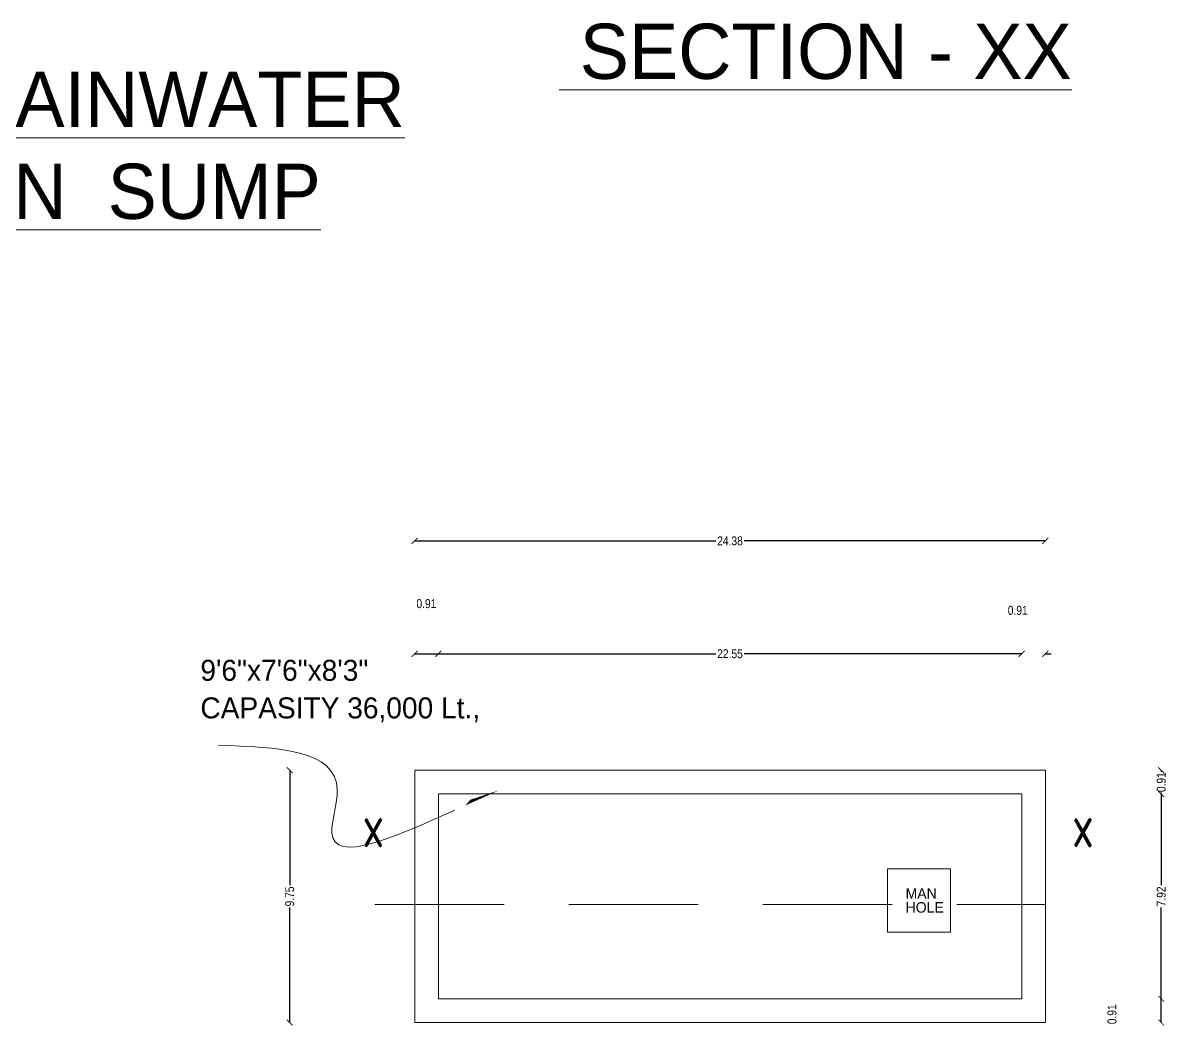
# Model space of a CAD drawing. Header units: metres. Extents: x 43 to 977, y 102 to 459.
# Drawn here: x 216.42 to 260.65, y 338.67 to 377.45 of the extents above; entities that cross this region are included whole.
import ezdxf

# ---------------------------------------------------------------- set-up
doc = ezdxf.new("R2010")
doc.units = ezdxf.units.M
doc.header["$MEASUREMENT"] = 0
doc.header["$PDMODE"] = 3
doc.linetypes.add('HIDDENX2', pattern=[0.75, 0.5, -0.25])
doc.layers.get('0').update_dxf_attribs({"lineweight": 0})
doc.layers.get('Defpoints').update_dxf_attribs({"lineweight": 0})
for name, color, linetype, lineweight in [('COL', 7, 'Continuous', 0), ('TEXT', 130, 'Continuous', 0), ('WALL', 7, 'Continuous', 0)]:
    doc.layers.add(name, color=color, linetype=linetype, lineweight=lineweight)
doc.styles.add('ARIAL NARROW', font='')
doc.styles.add('ROMAND', font='romand.shx', dxfattribs={"width": 0.8})
doc.styles.add('visa', font='swissc.ttf')
doc.styles.get('ARIAL NARROW').set_extended_font_data('Lydian BT')
doc.dimstyles.new('o3', dxfattribs={"dimscale": 0.23, "dimtxt": 0.9, "dimasz": 1, "dimexe": 5, "dimexo": 9, "dimgap": 0.23, "dimtad": 0, "dimzin": 3, "dimdsep": 46, "dimtxsty": 'visa', "dimblk": 'ARCHTICK', "dimcen": 0.09, "dimse1": 1, "dimse2": 1, "dimclrd": 7, "dimclre": 256, "dimclrt": 7, "dimadec": 0, "dimazin": 0, "dimtfac": 0.23, "dimtofl": 0, "dimtmove": 2, "dimatfit": 1, "dimldrblk": 'ARCHTICK', "dimfxl": 0, "dimtolj": 1, "dimtzin": 0, "dimarcsym": 0})

# ---------------------------------------------------------------- blocks, each defined once
blk = doc.blocks.new('_ArchTick')
at = {"color": 0, "const_width": 0.15}
blk.add_lwpolyline([(-0.5, -0.5), (0.5, 0.5)], dxfattribs=at)
blk = doc.blocks.new('*D621')
at = {"layer": 'Defpoints', "color": 0, "lineweight": 30}
for p in [(226.735, 348.56), (231.566, 348.56), (231.566, 338.808)]:
    blk.add_point(p, dxfattribs=at)
at = {"layer": 'WALL', "color": 7, "lineweight": -2}
for p, q in [((226.735, 348.56), (226.735, 344.116)), ((226.735, 338.808), (226.735, 343.252))]:
    blk.add_line(p, q, dxfattribs=at)
at = {"layer": 'WALL', "color": 7, "lineweight": -2, "xscale": 0.23, "yscale": 0.23, "zscale": 0.23}
for p, rotation in [((226.735, 348.56), 90), ((226.735, 338.808), 270)]:
    blk.add_blockref('_ArchTick', p, dxfattribs=dict(at, rotation=rotation))
at = {"layer": 'WALL', "color": 7, "insert": (226.735, 343.684), "char_height": 0.345, "attachment_point": 5, "rotation": 90, "style": 'visa'}
blk.add_mtext('\\A1;9.75', dxfattribs=at)
blk = doc.blocks.new('*D622')
at = {"layer": 'Defpoints', "color": 0, "lineweight": 30}
for p in [(232.481, 353.067), (231.566, 348.56), (232.481, 348.56)]:
    blk.add_point(p, dxfattribs=at)
at = {"layer": 'WALL', "color": 7, "lineweight": -2}
blk.add_line((231.566, 353.067), (232.481, 353.067), dxfattribs=at)
at = {"layer": 'WALL', "color": 7, "lineweight": -2, "xscale": 0.23, "yscale": 0.23, "zscale": 0.23, "rotation": 180}
blk.add_blockref('_ArchTick', (231.566, 353.067), dxfattribs=at)
at = {"layer": 'WALL', "color": 7, "lineweight": -2, "xscale": 0.23, "yscale": 0.23, "zscale": 0.23}
blk.add_blockref('_ArchTick', (232.481, 353.067), dxfattribs=at)
at = {"layer": 'WALL', "color": 7, "insert": (232.019, 355.002), "char_height": 0.345, "attachment_point": 5, "style": 'visa'}
blk.add_mtext('\\A1;0.91', dxfattribs=at)
blk = doc.blocks.new('*D623')
at = {"layer": 'Defpoints', "color": 0, "lineweight": 30}
for p in [(255.032, 353.067), (232.481, 348.56), (255.032, 348.56)]:
    blk.add_point(p, dxfattribs=at)
at = {"layer": 'WALL', "color": 7, "lineweight": -2}
for p, q in [((232.481, 353.067), (243.212, 353.067)), ((255.032, 353.067), (244.301, 353.067))]:
    blk.add_line(p, q, dxfattribs=at)
at = {"layer": 'WALL', "color": 7, "lineweight": -2, "xscale": 0.23, "yscale": 0.23, "zscale": 0.23, "rotation": 180}
blk.add_blockref('_ArchTick', (232.481, 353.067), dxfattribs=at)
at = {"layer": 'WALL', "color": 7, "lineweight": -2, "xscale": 0.23, "yscale": 0.23, "zscale": 0.23}
blk.add_blockref('_ArchTick', (255.032, 353.067), dxfattribs=at)
at = {"layer": 'WALL', "color": 7, "insert": (243.756, 353.067), "char_height": 0.345, "attachment_point": 5, "style": 'visa'}
blk.add_mtext('\\A1;22.55', dxfattribs=at)
blk = doc.blocks.new('*D624')
at = {"layer": 'Defpoints', "color": 0, "lineweight": 30}
for p in [(255.947, 353.067), (255.032, 348.56), (255.947, 348.56)]:
    blk.add_point(p, dxfattribs=at)
at = {"layer": 'WALL', "color": 7, "lineweight": -2}
for p, q in [((255.032, 353.067), (254.802, 353.067)), ((255.947, 353.067), (256.177, 353.067))]:
    blk.add_line(p, q, dxfattribs=at)
at = {"layer": 'WALL', "color": 7, "lineweight": -2, "xscale": 0.23, "yscale": 0.23, "zscale": 0.23}
blk.add_blockref('_ArchTick', (255.032, 353.067), dxfattribs=at)
at = {"layer": 'WALL', "color": 7, "lineweight": -2, "xscale": 0.23, "yscale": 0.23, "zscale": 0.23, "rotation": 180}
blk.add_blockref('_ArchTick', (255.947, 353.067), dxfattribs=at)
at = {"layer": 'WALL', "color": 7, "insert": (254.88, 354.743), "char_height": 0.345, "attachment_point": 5, "style": 'visa'}
blk.add_mtext('\\A1;0.91', dxfattribs=at)
blk = doc.blocks.new('*D625')
at = {"layer": 'Defpoints', "color": 0, "lineweight": 30}
for p in [(255.947, 357.429), (231.566, 353.473), (255.947, 353.473)]:
    blk.add_point(p, dxfattribs=at)
at = {"layer": 'WALL', "color": 7, "lineweight": -2}
for p, q in [((231.566, 357.429), (243.211, 357.429)), ((255.947, 357.429), (244.302, 357.429))]:
    blk.add_line(p, q, dxfattribs=at)
at = {"layer": 'WALL', "color": 7, "lineweight": -2, "xscale": 0.23, "yscale": 0.23, "zscale": 0.23, "rotation": 180}
blk.add_blockref('_ArchTick', (231.566, 357.429), dxfattribs=at)
at = {"layer": 'WALL', "color": 7, "lineweight": -2, "xscale": 0.23, "yscale": 0.23, "zscale": 0.23}
blk.add_blockref('_ArchTick', (255.947, 357.429), dxfattribs=at)
at = {"layer": 'WALL', "color": 7, "insert": (243.756, 357.429), "char_height": 0.345, "attachment_point": 5, "style": 'visa'}
blk.add_mtext('\\A1;24.38', dxfattribs=at)
blk = doc.blocks.new('*D626')
at = {"layer": 'Defpoints', "color": 0, "lineweight": 30}
for p in [(255.947, 339.722), (260.428, 339.722), (255.947, 338.808)]:
    blk.add_point(p, dxfattribs=at)
at = {"layer": 'WALL', "color": 7, "lineweight": -2}
blk.add_line((260.428, 338.808), (260.428, 339.722), dxfattribs=at)
at = {"layer": 'WALL', "color": 7, "lineweight": -2, "xscale": 0.23, "yscale": 0.23, "zscale": 0.23}
for p, rotation in [((260.428, 339.722), 90), ((260.428, 338.808), 270)]:
    blk.add_blockref('_ArchTick', p, dxfattribs=dict(at, rotation=rotation))
at = {"layer": 'WALL', "color": 7, "insert": (258.525, 339.129), "char_height": 0.345, "attachment_point": 5, "rotation": 90, "style": 'visa'}
blk.add_mtext('\\A1;0.91', dxfattribs=at)
blk = doc.blocks.new('*D627')
at = {"layer": 'Defpoints', "color": 0, "lineweight": 30}
for p in [(255.947, 347.646), (260.428, 347.646), (255.947, 339.722)]:
    blk.add_point(p, dxfattribs=at)
at = {"layer": 'WALL', "color": 7, "lineweight": -2}
for p, q in [((260.428, 347.646), (260.428, 344.115)), ((260.428, 339.722), (260.428, 343.252))]:
    blk.add_line(p, q, dxfattribs=at)
at = {"layer": 'WALL', "color": 7, "lineweight": -2, "xscale": 0.23, "yscale": 0.23, "zscale": 0.23}
for p, rotation in [((260.428, 347.646), 90), ((260.428, 339.722), 270)]:
    blk.add_blockref('_ArchTick', p, dxfattribs=dict(at, rotation=rotation))
at = {"layer": 'WALL', "color": 7, "insert": (260.428, 343.684), "char_height": 0.345, "attachment_point": 5, "rotation": 90, "style": 'visa'}
blk.add_mtext('\\A1;7.92', dxfattribs=at)
blk = doc.blocks.new('*D628')
at = {"layer": 'Defpoints', "color": 0, "lineweight": 30}
for p in [(255.947, 348.56), (260.428, 348.56), (255.947, 347.646)]:
    blk.add_point(p, dxfattribs=at)
at = {"layer": 'WALL', "color": 7, "lineweight": -2}
for p, q in [((260.428, 348.56), (260.428, 348.503)), ((260.428, 347.646), (260.428, 347.702))]:
    blk.add_line(p, q, dxfattribs=at)
at = {"layer": 'WALL', "color": 7, "lineweight": -2, "xscale": 0.23, "yscale": 0.23, "zscale": 0.23}
for p, rotation in [((260.428, 348.56), 90), ((260.428, 347.646), 270)]:
    blk.add_blockref('_ArchTick', p, dxfattribs=dict(at, rotation=rotation))
at = {"layer": 'WALL', "color": 7, "insert": (260.428, 348.103), "char_height": 0.345, "attachment_point": 5, "rotation": 90, "style": 'visa'}
blk.add_mtext('\\A1;0.91', dxfattribs=at)

msp = doc.modelspace()

# ---------------------------------------------------------------- linework, layer by layer
at = {"linetype": 'HIDDENX2', "ltscale": 10}
msp.add_line((230.02304, 343.37903), (255.94662, 343.37903), dxfattribs=at)
for points in [[(231.56629, 338.80772), (255.94662, 338.80772), (255.94662, 348.55986), (231.56629, 348.55986)], [(232.48055, 339.72198), (255.03236, 339.72198), (255.03236, 347.64559), (232.48055, 347.64559)]]:
    msp.add_lwpolyline(points, close=True)
at = {"color": 4}
msp.add_lwpolyline([(232.11691, 346.57281, 0, 0, 0), (232.11691, 346.57281, 0, 0, 0), (233.11634, 347.01927, 0.40634, 0, 0), (233.71048, 347.41963, 0, 0, 0)], format="xyseb", dxfattribs=at)
for points in [[(231.56629, 343.37903, 0, 0, 0), (229.81883, 343.37903, 0, 0, 0), (229.81883, 344.30165, 0.40634, 0, 0), (229.81883, 345.36103, 0, 0, 0)], [(255.94662, 343.37903, 0, 0, 0), (257.69408, 343.37903, 0, 0, 0), (257.69408, 344.30165, 0.40634, 0, 0), (257.69408, 345.36103, 0, 0, 0)]]:
    msp.add_lwpolyline(points, format="xyseb")
at = {"layer": 'COL', "color": 4, "linetype": 'Continuous', "ltscale": 20}
msp.add_spline([(223.98193, 349.53142), (228.57214, 347.81549), (228.36667, 346.15086), (233.11634, 347.01927)], degree=3, dxfattribs=at)
at = {"layer": 'WALL', "color": 5, "linetype": 'Continuous', "ltscale": 20}
msp.add_lwpolyline([(249.84747, 342.3085), (252.2855, 342.3085), (252.2855, 344.74654), (249.84747, 344.74654)], close=True, dxfattribs=at)

# ---------------------------------------------------------------- texts
at = {"color": 1, "style": 'ROMAND'}
for p in [(229.53375, 345.64423), (256.96366, 345.64423)]:
    msp.add_text('X', height=1.01585, dxfattribs=at).set_placement(p)
at = {"layer": 'COL', "linetype": 'Continuous', "style": 'ARIAL NARROW'}
for s, p in [('9\'6"x7\'6"x8\'3"', (223.28165, 352.01957)), ('CAPASITY 36,000 Lt.,', (223.28165, 350.56646))]:
    msp.add_text(s, height=0.8126778, dxfattribs=at).set_placement(p)
at = {"layer": 'TEXT', "style": 'ARIAL NARROW'}
msp.add_text('%%u SECTION - XX', height=2.1332791, dxfattribs=at).set_placement((237.15359, 375.28983))
at = {"layer": 'TEXT', "insert": (213.90845, 375.56764), "char_height": 2.1332791, "width": 34.1324659, "attachment_point": 2, "style": 'ARIAL NARROW'}
msp.add_mtext('{\\LDETAILS OF RAINWATER\\PCOLLECTION  SUMP}', dxfattribs=at)
at = {"layer": 'WALL', "linetype": 'Continuous', "style": 'ARIAL NARROW'}
for s, p in [('MAN ', (250.54238, 343.59428)), ('HOLE', (250.54238, 343.05752))]:
    msp.add_text(s, height=0.406339, dxfattribs=at).set_placement(p)

# ---------------------------------------------------------------- dimensions: what is measured, and where the dimension line sits
at = {"layer": 'WALL'}
for base, p1, p2, picture, middle in [((255.94662, 357.42874), (231.56629, 353.47289), (255.94662, 353.47289), '*D625', (243.75645, 357.42874)), ((255.03236, 353.06655), (232.48055, 348.55986), (255.03236, 348.55986), '*D623', (243.75645, 353.06655))]:
    dim = msp.add_linear_dim(base=base, p1=p1, p2=p2, dimstyle='o3', override={"dimtxt": 1.5, "dimpost": '\\X'}, dxfattribs=at)
    dim.commit()
    dim.dimension.update_dxf_attribs({"geometry": picture, "text_midpoint": middle})
for base, p1, p2, picture, middle in [((232.48055, 353.06655), (231.56629, 348.55986), (232.48055, 348.55986), '*D622', (232.01884, 355.00186)), ((255.94662, 353.06655), (255.03236, 348.55986), (255.94662, 348.55986), '*D624', (254.87955, 354.74298))]:
    dim = msp.add_linear_dim(base=base, p1=p1, p2=p2, dimstyle='o3', override={"dimtxt": 1.5, "dimpost": '\\X'}, dxfattribs=at)
    dim.commit()
    dim.dimension.update_dxf_attribs({"geometry": picture, "text_midpoint": middle, "dimtype": 160})
dim = msp.add_aligned_dim(p1=(231.56629, 338.80772), p2=(231.56629, 348.55986), distance=4.83171, dimstyle='o3', override={"dimtxt": 1.5, "dimpost": '\\X'}, dxfattribs=at)
dim.commit()
dim.dimension.update_dxf_attribs({"geometry": '*D621', "text_midpoint": (226.73458, 343.68379)})
for base, p1, p2, picture, middle in [((260.428, 348.55986), (255.94662, 347.64559), (255.94662, 348.55986), '*D628', (260.428, 348.10272)), ((260.428, 347.64559), (255.94662, 339.72198), (255.94662, 347.64559), '*D627', (260.428, 343.68379))]:
    dim = msp.add_linear_dim(base=base, p1=p1, p2=p2, angle=270, dimstyle='o3', override={"dimtxt": 1.5, "dimpost": '\\X'}, dxfattribs=at)
    dim.commit()
    dim.dimension.update_dxf_attribs({"geometry": picture, "text_midpoint": middle})
dim = msp.add_linear_dim(base=(260.428, 339.72198), p1=(255.94662, 338.80772), p2=(255.94662, 339.72198), angle=270, dimstyle='o3', override={"dimtxt": 1.5, "dimpost": '\\X'}, dxfattribs=at)
dim.commit()
dim.dimension.update_dxf_attribs({"geometry": '*D626', "text_midpoint": (258.52544, 339.12857), "dimtype": 160})

doc.saveas('drawing.dxf')
